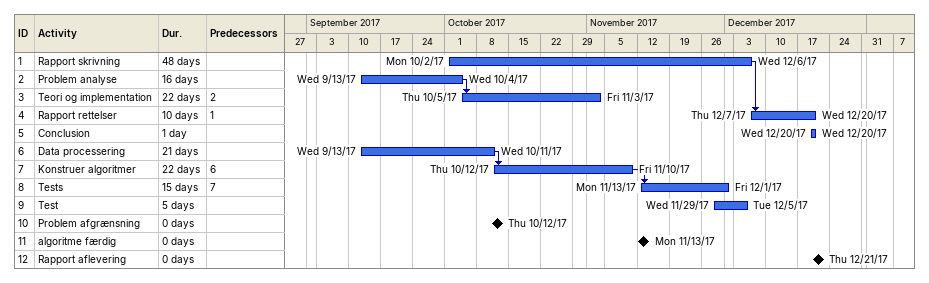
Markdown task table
| ID | Task | Duration | Start | Finish | Predecessors |
|---|---|---|---|---|---|
| 1 | Rapport skrivning | 48d | 2017-10-02 | 2017-12-06 |  |
| 2 | Problem analyse | 16d | 2017-09-13 | 2017-10-04 |  |
| 3 | Teori og implementation | 22d | 2017-10-05 | 2017-11-03 | 2 |
| 4 | Rapport rettelser | 10d | 2017-12-07 | 2017-12-20 | 1 |
| 5 | Conclusion | 1d | 2017-12-20 | 2017-12-20 |  |
| 6 | Data processering | 21d | 2017-09-13 | 2017-10-11 |  |
| 7 | Konstruer algoritmer | 22d | 2017-10-12 | 2017-11-10 | 6 |
| 8 | Tests | 15d | 2017-11-13 | 2017-12-01 | 7 |
| 9 | Test | 5d | 2017-11-29 | 2017-12-05 |  |
| 10 | Problem afgrænsning | 0d | 2017-10-12 | 2017-10-12 |  |
| 11 | algoritme færdig | 0d | 2017-11-13 | 2017-11-13 |  |
| 12 | Rapport aflevering | 0d | 2017-12-21 | 2017-12-21 |  |
